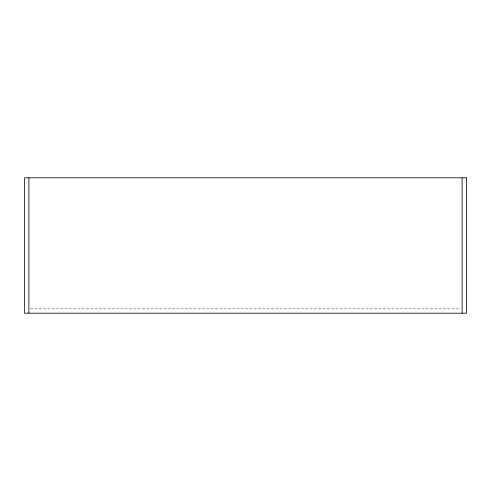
<?xml version="1.0" encoding="UTF-8"?>
<svg xmlns="http://www.w3.org/2000/svg" width="491" height="491" viewBox="0 0 491 491"><rect width="100%" height="100%" fill="white"/><g stroke="black" fill="none" stroke-linecap="round" stroke-linejoin="round"><path stroke-width="0.37" stroke-dasharray="2.46 1.84" d="M30.417 308.864L460.583 308.864"/><path stroke-width="0.74" d="M462.117 177.81L462.117 313.19M28.883 177.81L28.883 313.19M466.45 177.81L24.55 177.81L24.55 313.19L466.45 313.19L466.45 177.81"/></g></svg>
